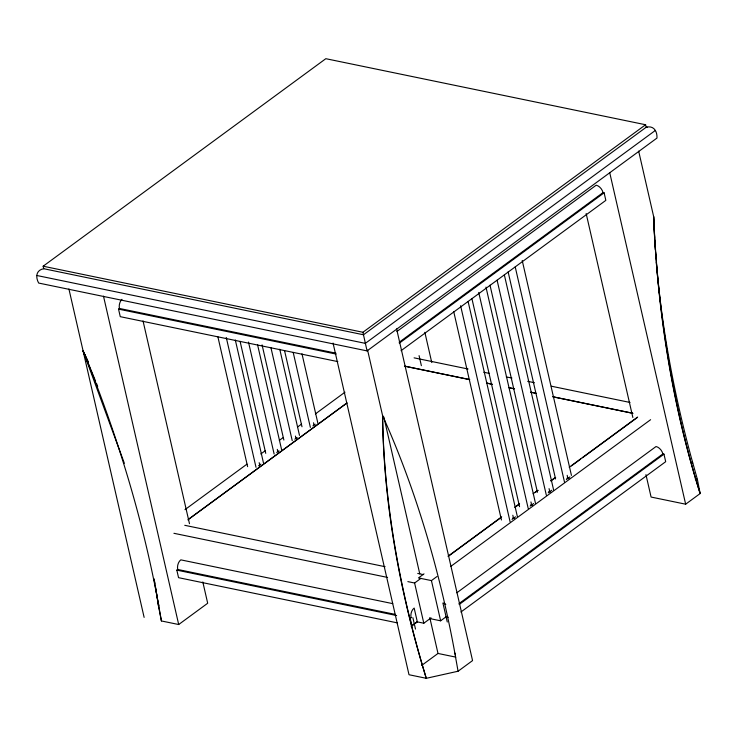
<?xml version="1.0" encoding="UTF-8"?>
<svg xmlns="http://www.w3.org/2000/svg" width="737" height="737" viewBox="0 0 737 737"><rect width="100%" height="100%" fill="white"/><g stroke="black" fill="none" stroke-linecap="round" stroke-linejoin="round"><path stroke-width="1.11" d="M43.723 268.719L43.151 266.214L325.818 58.693L645.594 124.746L646.165 127.261L363.488 334.773L43.723 268.719C36.26 270.055 35.219 276.679 38.656 283.054L367.063 350.895L656.989 138.059C657.303 130.817 653.479 125.308 646.165 127.261L647.215 127.077M337.822 361.609L120.26 316.67L118.537 309.125L119.44 308.462A7.195 4.625 -78.3 0 1 121.955 299.342M43.151 266.214L362.917 332.267L645.594 124.746M655.257 130.523L365.34 343.359L36.933 275.518M396.957 331.466L596.196 185.199A7.195 4.496 53.7 0 1 603.032 192.597L604.11 192.827L605.842 200.363L401.039 350.701M399.159 342.263L603.032 192.597M399.316 343.166L604.11 192.827M184.987 509.645L246.95 464.163M260.824 453.974L265.449 450.583M279.314 440.394L283.017 437.686M297.812 426.824L301.516 424.107M315.381 413.918L344.98 392.195M258.586 465.784L260.87 464.098M276.707 452.481L278.991 450.804M294.818 439.178L297.112 437.502M312.939 425.875L315.233 424.199M188.7 519.115L346.841 403.019M187.861 519.861L347.007 403.028M397.234 622.848L178.547 577.67L176.825 570.134L177.728 569.471A7.195 4.625 -78.3 0 1 180.823 559.862L392.747 603.64M154.033 579.107A906.317 581.99 -78.3 0 1 158.621 606.744L161.412 620.959L178.695 624.525L207.687 603.244L202.813 581.954M424.015 573.856L418.469 577.928L431.431 580.599L436.977 576.527M448.059 556.205L501.694 516.821M514.647 507.323L519.272 503.924M533.137 493.744L537.761 490.345M550.714 480.837L555.339 477.447M569.204 467.267L637.643 417.022M448.354 556.26L501.086 517.54M515.891 506.669L519.594 503.961M535.329 492.408L538.102 490.372M551.055 480.865L555.68 477.465M571.415 465.913L580.664 459.123M582.516 457.769L637.109 417.686M407.856 581.622L414.599 583.013L420.947 578.361M512.022 519.41L515.541 516.821M530.143 506.107L533.662 503.518M548.264 492.804L551.783 490.216M566.385 479.501L569.904 476.913M450.851 566.348L650.605 419.703M411.108 626.22L416.718 622.111M456.811 592.797L656.041 446.53A7.195 4.496 53.7 0 1 662.885 453.928L663.963 454.149L665.695 461.684L460.892 612.032M417.05 621.825L423.812 623.216L431.062 617.901M459.013 603.594L662.885 453.928M459.169 604.497L663.963 454.149M429.837 618.573L440.634 620.812L446.069 616.814L448.234 617.265M421.684 665.419L437.999 653.452L455.834 657.137M333.05 343.083L409.007 674.733L426.29 678.307L458.073 671.232L472.564 660.592L396.598 328.877M645.953 474.637L651.084 497.051L685.65 504.191L700.15 493.55A906.317 581.99 -78.3 0 1 653.645 216.549L638.666 151.149M414.093 357.85L468.069 369.007M483.822 372.259L489.442 373.419M506.31 376.902L511.939 378.063M527.683 381.315L534.426 382.715M551.304 386.197L630.024 402.457M405.47 366.298L469.57 379.546M486.448 383.028L492.067 384.189M508.935 387.671L514.564 388.832M531.432 392.324L535.928 393.245M552.796 396.736L632.65 413.227M404.447 366.151L469.727 379.638M486.613 383.12L492.242 384.281M509.12 387.773L513.625 388.703M530.511 392.185L536.131 393.355M553.017 396.838L632.926 413.346M119.44 308.462L335.879 353.17M118.537 309.125L336.1 354.073M695.203 478.893L697.359 479.336L700.15 493.55A881.443 566.016 -78.3 0 1 653.645 216.549A1024.909 640.011 53.7 0 0 654.594 237.554M566.91 478.193L569.01 478.626M548.798 491.496L550.64 491.874M530.677 504.799L532.519 505.177M512.556 518.102L514.214 518.443M184.757 525.315L385.101 566.698M417.741 573.441L423.37 574.602M173.923 533.302L387.607 577.439M177.728 569.471L395.29 614.409M176.825 570.134L396.635 615.542M88.237 361.968A881.443 566.016 -78.3 0 0 83.124 351.033L124.36 463.315M454.803 652.945L455.438 654.788M158.298 603.446L158.971 605.464M697.359 479.336L691.066 456.793A1024.909 640.011 53.7 0 1 656.308 262.132M609.692 172.541L685.65 504.191M586.164 213.573L632.862 417.501M522.22 260.502L571.442 475.439M567.186 475.328L567.886 478.396M515.227 266.951L564.45 481.878M508.125 271.879L555.551 478.976M504.357 274.929L553.579 489.856M549.065 488.631L549.765 491.699M497.107 280.244L546.329 495.181M490.004 285.182L537.43 492.279M485.978 287.108L535.458 503.159M530.944 501.934L531.644 505.002M478.728 292.432L528.208 508.484M471.883 298.485L519.567 506.697M468.115 301.534L517.337 516.462M512.823 515.237L513.523 518.304M460.607 305.735L510.087 521.787M453.762 311.788L501.446 520M424.844 332.313L431.771 362.567M419.067 355.621L421.371 365.672M447.258 622L442.909 602.995A7.195 4.496 53.7 0 1 445.802 604.395M431.431 580.599L440.634 620.812M383.848 417.041L419.777 573.902M429.782 617.597L437.999 653.452M367.588 350.121L382.567 415.521A881.443 550.428 53.7 0 0 426.29 678.307A906.317 565.961 53.7 0 1 382.567 415.521A1024.909 658.141 -78.3 0 1 453.964 648.201L458.073 671.232M362.917 332.267L367.063 350.895M414.599 583.013L423.812 623.216M412.867 617.67L415.484 629.076M301.977 353.806L317.877 423.213M313.538 422.771L314.063 425.056M293.197 352.415L310.369 427.414M284.556 350.628L301.986 426.751M279.756 349.2L299.498 435.401M295.417 436.074L295.942 438.358M270.967 347.809L292.248 440.717M262.077 344.898L283.865 440.053M257.535 344.594L281.635 449.819M277.296 449.367L277.821 451.661M248.489 342.079L274.127 454.02M240.105 341.415L265.744 453.356M235.315 339.987L263.514 463.122M259.184 462.67L259.7 464.955M226.268 337.472L256.015 467.322M217.885 336.8L247.623 466.659M143.024 320.89L189.473 523.694M103.493 296.154L178.695 624.525M68.909 288.95L144.13 617.385M161.412 620.959L157.497 598.905A1024.909 640.011 53.7 0 0 83.124 351.033A906.317 581.99 -78.3 0 1 88.2 362.014M692.365 461.436L692.605 463.37M83.124 351.033A3103.986 1993.207 -78.3 0 1 90.891 369.716M91.314 370.757A3103.986 1993.207 -78.3 0 1 95.57 381.186M96.427 383.277A3103.986 1993.207 -78.3 0 1 97.689 386.418M154.116 579.052A881.443 566.016 -78.3 0 1 154.881 583.455M155.443 586.763A881.443 566.016 -78.3 0 1 158.621 606.744M656.031 258.761A1024.909 640.011 53.7 0 1 655.525 252.045M655.368 249.806A1024.909 640.011 53.7 0 1 654.788 240.888M411.071 617.67L410.168 618.334L411.891 625.87L417.326 621.881L414.166 608.062A7.195 4.625 -78.3 0 0 411.071 617.67"/></g></svg>
